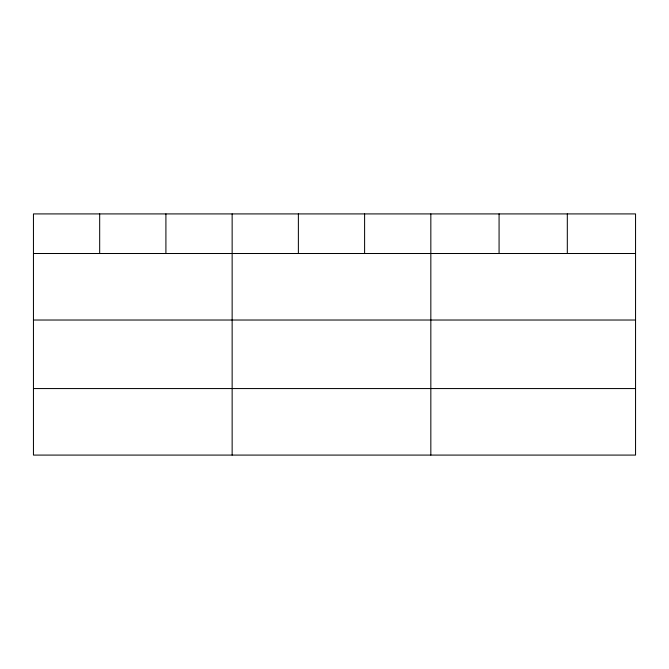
<?xml version="1.0" encoding="UTF-8"?>
<svg xmlns="http://www.w3.org/2000/svg" width="669" height="669" viewBox="0 0 669 669"><rect width="100%" height="100%" fill="white"/><g stroke="black" fill="none" stroke-linecap="round" stroke-linejoin="round"><path stroke-width="1" d="M635.55 320.025L635.55 213.913L33.45 213.913L33.45 455.087L635.55 455.087L635.55 320.025L33.45 320.025M33.45 253.509L635.55 253.509M33.45 388.564L635.55 388.564M567.312 213.913L567.312 253.509M499.074 213.913L499.074 253.509M430.836 213.913L430.836 455.087M364.605 213.913L364.605 253.509M298.374 213.913L298.374 253.509M232.143 213.913L232.143 455.087M165.912 213.913L165.912 253.509M99.681 213.913L99.681 253.509"/></g></svg>
